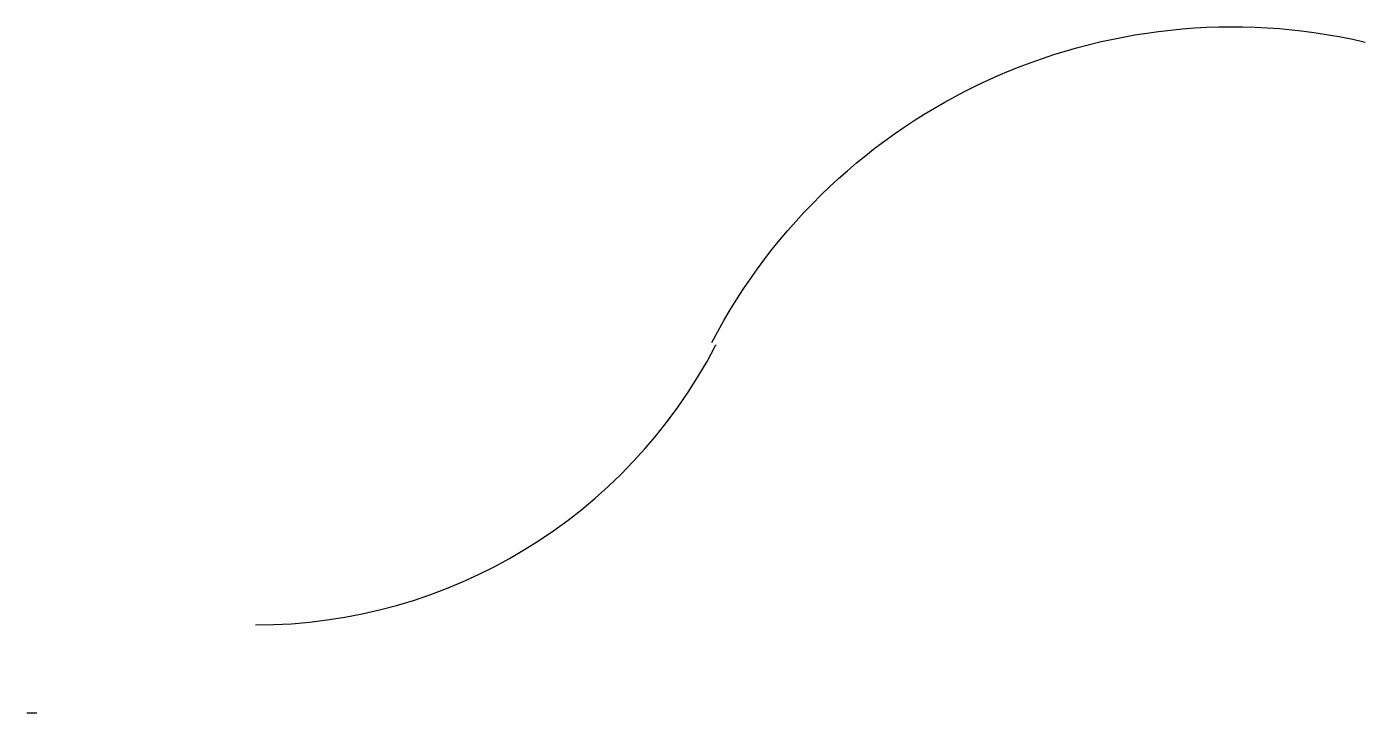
# Model space of a CAD drawing. Header units: millimetres. Extents: x 3 to 334, y 3 to 172.
import ezdxf

# ---------------------------------------------------------------- set-up
doc = ezdxf.new("R2010")
doc.units = ezdxf.units.MM
doc.layers.add('X-COMENTÁRIOS', color=6, linetype='Continuous', plot=False)

# ---------------------------------------------------------------- blocks, each defined once
blk = doc.blocks.new('QUADRATUM')
at = {"layer": 'X-COMENTÁRIOS', "color": 252}
blk.add_line((1.25, 0), (-1.25, 0), dxfattribs=at)

msp = doc.modelspace()

# ---------------------------------------------------------------- linework, layer by layer
at = {"color": 3, "elevation": 6}
msp.add_lwpolyline([(172.46, 94.54, -0.341712), (333.86, 168.69, -0.341712)], format="xyb", dxfattribs=at)
at = {"color": 3}
msp.add_lwpolyline([(59.76, 24.8, 0.279689), (173.41, 93.77, -0.000412), (173.52, 93.98)], format="xyb", dxfattribs=at)

# ---------------------------------------------------------------- block references
at = {"layer": 'X-COMENTÁRIOS'}
msp.add_blockref('QUADRATUM', (4.5, 3.02, -0.3), dxfattribs=at)

doc.saveas('drawing.dxf')
